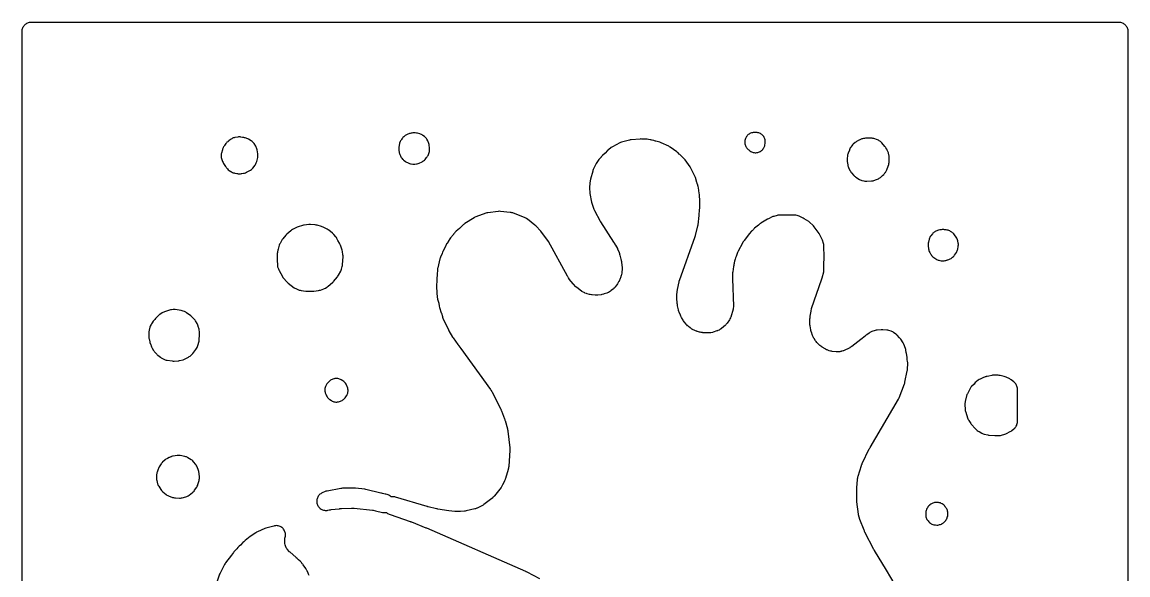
# Model space of a CAD drawing. Header units: millimetres. Extents: x 0 to 300, y 0 to 300.
# Drawn here: x -0.1 to 300.1, y 150 to 300.1 of the extents above; entities that cross this region are included whole.
import ezdxf

# ---------------------------------------------------------------- set-up
doc = ezdxf.new("R2010")
doc.units = ezdxf.units.MM
doc.layers.add('CUT', color=7, linetype='CONTINUOUS')

msp = doc.modelspace()

# ---------------------------------------------------------------- linework, layer by layer
at = {"layer": 'CUT'}
for points in [[(-0.15, 2.927), (-0.15, 297), (-0.15, 297.5886), (-0.135, 297.8947), (-0.099, 298.1371), (-0.0395, 298.3748), (0.0431, 298.6056), (0.1479, 298.8271), (0.2738, 299.0373), (0.4198, 299.2341), (0.5844, 299.4156), (0.7659, 299.5802), (0.9627, 299.7262), (1.1729, 299.8521), (1.3944, 299.9569), (1.6252, 300.0395), (1.8629, 300.099), (2.1053, 300.135), (2.4114, 300.15), (297.5872, 300.15), (297.8933, 300.135), (298.1357, 300.099), (298.3734, 300.0395), (298.6041, 299.9569), (298.8256, 299.8521), (299.0358, 299.7262), (299.2326, 299.5802), (299.4142, 299.4156), (299.5787, 299.2341), (299.7247, 299.0373), (299.8507, 298.8271), (299.9554, 298.6056), (300.038, 298.3748), (300.0975, 298.1371), (300.1335, 297.8947), (300.1485, 297.5886), (300.1485, 297.0131), (300.1485, 2.4114)], [(236.9623, 147.3333), (234.5848, 151.244), (231.3427, 156.6633), (231.2868, 156.7599), (231.2498, 156.8262), (231.1968, 156.9245), (228.7445, 161.6394), (228.6562, 161.821), (228.5995, 161.9459), (228.5211, 162.132), (227.3772, 165.0648), (226.9779, 166.3503), (226.9693, 166.3802), (226.957, 166.4665), (226.5483, 169.8207), (226.5277, 170.047), (226.5183, 170.201), (226.5114, 170.4282), (226.5114, 173.1881), (226.5152, 173.3556), (226.5203, 173.4694), (226.5315, 173.6366), (226.7386, 175.9479), (226.7612, 176.1421), (226.7661, 176.1766), (226.8413, 176.5601), (226.8498, 176.5939), (226.9023, 176.7822), (227.7952, 179.6902), (227.8397, 179.8259), (227.8481, 179.85), (227.9525, 180.1159), (227.9627, 180.1393), (228.0224, 180.2691), (229.9228, 184.2002), (229.9916, 184.3355), (230.0402, 184.4264), (230.1144, 184.5588), (237.8439, 197.7136), (237.9439, 197.9018), (238.0276, 198.0978), (239.477, 201.9403), (239.5371, 202.1201), (239.5835, 202.304), (240.2483, 205.4394), (240.2829, 205.6437), (240.3004, 205.8501), (240.3677, 207.409), (240.3661, 207.6564), (240.3401, 207.9024), (240.2377, 208.5584), (240.2377, 208.7063), (240.2279, 208.9281), (240.1985, 209.1481), (240.0136, 210.1792), (239.9681, 210.3835), (239.9377, 210.4804), (239.8597, 210.9802), (239.8013, 211.2534), (239.7127, 211.5184), (239.2668, 212.64), (239.1801, 212.8336), (239.0774, 213.0192), (238.4863, 213.9873), (238.3361, 214.2061), (238.1635, 214.4079), (237.5319, 215.0716), (237.3364, 215.2561), (237.1222, 215.4185), (236.4615, 215.8656), (236.273, 215.9813), (236.0751, 216.08), (235.8692, 216.1607), (235.2332, 216.3782), (234.9483, 216.4571), (234.6561, 216.5019), (233.6372, 216.5968), (233.4099, 216.6076), (233.1826, 216.5976), (232.0865, 216.4996), (231.8147, 216.4601), (231.549, 216.3911), (230.6449, 216.1025), (230.4397, 216.0269), (230.2419, 215.9337), (230.053, 215.8236), (229.8745, 215.6974), (229.2139, 215.1859), (229.0783, 215.106), (228.9173, 215.0028), (228.7647, 214.8876), (227.5981, 213.9345), (225.1987, 212.0763), (225.0344, 211.956), (225.0045, 211.9353), (224.6575, 211.7224), (224.6255, 211.7051), (224.4438, 211.6131), (223.0977, 210.9766), (222.8869, 210.8847), (222.849, 210.8695), (222.4128, 210.7254), (222.3732, 210.715), (222.1493, 210.6633), (222.082, 210.6499), (221.8946, 210.6175), (221.861, 210.6125), (221.8097, 210.6077), (221.1735, 210.5902), (221.1535, 210.5896), (221.1527, 210.5896), (221.0805, 210.5876), (220.9405, 210.5992), (219.8313, 210.7192), (219.6702, 210.7402), (219.6414, 210.7445), (219.3483, 210.8023), (219.0612, 210.8852), (219.0336, 210.8944), (218.8808, 210.9496), (218.5062, 211.0939), (218.367, 211.1508), (218.3423, 211.1614), (218.0714, 211.2916), (218.0476, 211.3043), (217.9163, 211.3774), (217.1581, 211.8198), (217.0216, 211.9034), (216.9975, 211.9189), (216.7569, 212.0883), (216.5316, 212.2777), (216.5104, 212.2971), (216.3947, 212.4077), (215.87, 212.9313), (215.7318, 213.0768), (215.7079, 213.1035), (215.4558, 213.4156), (215.4348, 213.4446), (215.3216, 213.6104), (214.9207, 214.2326), (214.8104, 214.4152), (214.7916, 214.4482), (214.6029, 214.8306), (214.5881, 214.8656), (214.5103, 215.0642), (214.2073, 215.908), (214.1555, 216.0627), (214.1469, 216.0906), (214.0637, 216.4061), (214.0575, 216.4346), (214.0263, 216.5948), (213.848, 217.6299), (213.8224, 217.8019), (213.8186, 217.8328), (213.7915, 218.1795), (213.7905, 218.2106), (213.7891, 218.3845), (213.8064, 219.5422), (213.8203, 219.814), (213.8364, 219.998), (213.8701, 220.2681), (214.0946, 221.6582), (214.1237, 221.8167), (214.1295, 221.8449), (214.208, 222.1573), (214.2162, 222.1849), (214.2654, 222.3383), (217.0662, 230.4622), (217.1275, 230.6685), (217.5367, 232.2987), (217.5789, 232.5027), (217.6041, 232.7094), (217.6119, 232.9176), (217.6108, 233.1817), (217.62, 233.3531), (217.6725, 237.24), (217.6562, 237.5611), (217.5904, 238.1295), (217.5858, 239.2424), (217.5721, 239.4939), (217.5331, 239.7428), (217.4693, 239.9865), (217.1819, 240.8948), (217.1159, 241.0782), (217.0358, 241.2559), (216.4669, 242.3969), (216.3775, 242.5607), (216.2761, 242.7173), (214.996, 244.542), (214.8141, 244.7715), (214.6066, 244.9781), (213.7454, 245.7406), (213.4573, 245.9605), (212.2701, 246.7376), (211.9717, 246.905), (210.9195, 247.4037), (210.648, 247.5134), (210.3656, 247.5906), (209.9786, 247.6723), (209.7203, 247.7129), (209.4591, 247.7263), (205.5495, 247.7221), (205.3239, 247.7117), (205.1001, 247.6809), (204.88, 247.63), (203.9581, 247.3727), (203.7615, 247.309), (203.5709, 247.2292), (202.5122, 246.7339), (202.2666, 246.6019), (200.4939, 245.5171), (200.4107, 245.467), (200.4025, 245.4611), (200.349, 245.4284), (200.182, 245.3168), (200.0245, 245.1921), (199.7903, 244.9908), (198.7689, 244.1496), (198.5574, 243.954), (198.4315, 243.8232), (198.3487, 243.752), (198.1766, 243.5893), (198.0206, 243.4111), (197.9544, 243.3277), (197.3192, 242.6682), (197.1014, 242.4088), (195.9446, 240.8255), (195.8557, 240.6863), (195.7389, 240.5394), (195.6025, 240.3502), (195.4843, 240.149), (194.306, 237.9115), (194.226, 237.7449), (194.1585, 237.5728), (193.8705, 236.7504), (193.7505, 236.4799), (193.6796, 236.302), (193.6225, 236.1192), (193.5309, 235.7805), (193.3482, 235.2587), (193.2835, 235.0436), (193.2385, 234.8235), (193.1913, 234.5256), (193.1687, 234.4422), (193.1203, 234.2256), (193.0913, 234.0056), (193.0699, 233.7589), (192.8439, 232.3322), (192.8147, 232.0277), (192.7643, 230.5733), (192.7634, 230.5414), (192.7632, 230.5357), (192.7639, 230.4014), (192.9996, 223.0019), (193.0008, 222.8073), (193.0001, 222.7725), (192.9743, 222.4156), (192.9117, 222.0632), (192.9038, 222.0293), (192.855, 221.8408), (192.4317, 220.3675), (192.3741, 220.185), (192.3631, 220.1527), (192.2321, 219.8264), (192.0685, 219.5152), (192.0511, 219.4858), (191.9494, 219.3238), (191.3176, 218.3717), (191.1976, 218.2014), (191.1754, 218.1716), (191.0897, 218.0694), (190.9708, 217.9548), (190.9527, 217.9374), (190.7882, 217.7789), (190.4305, 217.4343), (189.6591, 216.8461), (189.4866, 216.7221), (189.4552, 216.7009), (189.1199, 216.5008), (188.7642, 216.3399), (188.7289, 216.3263), (188.5285, 216.2554), (187.5367, 215.9362), (187.3355, 215.8776), (187.2994, 215.8682), (186.9221, 215.7919), (186.5386, 215.7581), (186.5013, 215.7569), (186.2918, 215.7561), (184.7496, 215.7929), (184.5889, 215.8002), (184.5602, 215.8021), (184.2662, 215.8345), (183.976, 215.892), (183.948, 215.8988), (183.7926, 215.9402), (183.2585, 216.0945), (183.0842, 216.1495), (183.0533, 216.1601), (182.7139, 216.2952), (182.6842, 216.3088), (182.5198, 216.3886), (181.9411, 216.6871), (181.7823, 216.774), (181.7543, 216.7902), (181.4501, 216.9864), (181.4238, 217.0052), (181.2792, 217.1141), (180.7817, 217.5078), (180.6642, 217.6058), (180.5833, 217.6779), (180.3337, 217.9208), (180.3104, 217.946), (180.1835, 218.09), (179.7494, 218.6089), (179.6486, 218.7349), (179.631, 218.7578), (179.4461, 219.022), (179.4306, 219.0463), (179.3469, 219.1842), (178.9335, 219.8986), (178.8062, 220.1381), (178.7258, 220.3037), (178.6162, 220.5518), (178.2846, 221.3827), (178.2292, 221.5302), (178.2199, 221.5568), (178.1281, 221.8581), (178.121, 221.8854), (178.0847, 222.0387), (177.8695, 223.0396), (177.8246, 223.2893), (177.7999, 223.4596), (177.772, 223.7117), (177.6571, 225.2111), (177.6555, 225.4201), (177.6551, 225.4618), (177.6545, 225.5328), (177.6505, 226.03), (177.6617, 226.15), (177.828, 227.5637), (178.2542, 229.5907), (178.2943, 229.7324), (178.3282, 229.8424), (178.3817, 230.0032), (182.6454, 241.9121), (182.7182, 242.153), (183.3751, 244.8014), (183.4295, 245.0948), (183.7452, 247.6338), (183.763, 247.8606), (183.7994, 248.9751), (183.8654, 249.8235), (183.8723, 250.0723), (183.8574, 250.7502), (183.8735, 251.2411), (183.8744, 251.2756), (183.8745, 251.2819), (183.873, 251.4268), (183.798, 253.3451), (183.7643, 253.6683), (183.5061, 255.1797), (183.4369, 255.4756), (183.2451, 256.1163), (183.2173, 256.233), (183.1577, 256.4418), (183.1114, 256.5632), (182.7033, 257.9266), (182.6326, 258.1306), (182.5445, 258.3277), (181.4713, 260.4745), (181.3755, 260.6485), (181.2661, 260.8144), (179.9013, 262.7159), (179.7699, 262.8834), (179.6248, 263.0391), (178.9554, 263.6985), (178.4974, 264.1647), (178.3249, 264.3196), (178.0081, 264.6317), (177.8541, 264.7713), (177.689, 264.8976), (175.8328, 266.1993), (175.6519, 266.3149), (175.4617, 266.4145), (173.4333, 267.3689), (173.2236, 267.4562), (173.0068, 267.5241), (171.935, 267.8069), (171.8323, 267.8478), (171.6156, 267.9227), (171.393, 267.9775), (170.9732, 268.0607), (170.8237, 268.1001), (170.6235, 268.1442), (170.4204, 268.1718), (170.404, 268.1734), (169.9337, 268.2665), (169.5971, 268.3096), (168.1171, 268.398), (167.9204, 268.402), (167.884, 268.3999), (167.6839, 268.393), (165.2535, 268.2049), (165.0098, 268.1739), (164.7704, 268.1192), (162.6446, 267.5221), (162.394, 267.4372), (162.1538, 267.3262), (160.2033, 266.2968), (160.026, 266.1937), (159.8577, 266.0764), (159.0758, 265.4823), (158.8117, 265.2505), (158.1635, 264.5958), (157.4382, 263.9202), (157.251, 263.7259), (157.0858, 263.5126), (157.0734, 263.4946), (156.794, 263.2123), (156.6278, 263.0268), (156.4809, 262.8257), (155.7495, 261.7119), (155.5729, 261.3948), (154.9565, 260.0708), (154.8761, 259.8772), (154.8121, 259.6776), (154.214, 257.4994), (154.1687, 257.304), (154.1392, 257.1057), (153.9564, 255.4112), (153.9422, 255.1792), (153.9496, 254.9468), (154.0325, 253.8945), (154.0701, 253.6167), (154.5247, 251.2628), (154.6141, 250.9273), (155.1502, 249.3609), (155.2198, 249.1805), (155.3033, 249.006), (156.8436, 246.0799), (156.9441, 245.9062), (160.4692, 240.3439), (160.695, 239.9699), (160.7354, 239.9029), (160.957, 239.536), (161.496, 238.6432), (161.5351, 238.5553), (161.9629, 237.5363), (162.0566, 237.2891), (162.1142, 237.1192), (162.1903, 236.8659), (162.4733, 235.7866), (162.5292, 235.5397), (162.5615, 235.3711), (162.6006, 235.121), (162.7486, 233.9082), (162.7659, 233.7309), (162.7683, 233.6991), (162.7777, 233.343), (162.777, 233.3112), (162.769, 233.1332), (162.7033, 232.1767), (162.6849, 231.9834), (162.6808, 231.949), (162.6143, 231.5666), (162.6066, 231.5328), (162.5585, 231.3447), (162.3843, 230.729), (162.3077, 230.5464), (161.9583, 229.7715), (161.8731, 229.5949), (161.857, 229.5637), (161.6594, 229.225), (161.6402, 229.1958), (161.5283, 229.0346), (161.0544, 228.3885), (160.9205, 228.2167), (160.8958, 228.1868), (160.5994, 227.8681), (160.5713, 227.8412), (160.4097, 227.6952), (159.8611, 227.2279), (159.7104, 227.1061), (159.683, 227.0851), (159.3639, 226.8657), (159.3548, 226.8602), (159.1077, 226.7249), (158.8305, 226.6034), (158.803, 226.5927), (158.6482, 226.5367), (157.9642, 226.3061), (157.766, 226.2453), (157.7304, 226.2354), (157.3255, 226.1471), (157.289, 226.1413), (157.0835, 226.114), (156.202, 226.0219), (156.0303, 226.008), (155.9996, 226.0062), (155.6553, 226.002), (155.6246, 226.003), (155.4526, 226.0128), (154.6389, 226.0777), (154.4852, 226.0931), (154.4577, 226.0965), (154.1529, 226.1463), (154.1258, 226.1519), (153.9752, 226.1862), (153.3259, 226.3481), (153.1269, 226.4036), (153.0917, 226.4145), (152.7044, 226.5579), (152.6706, 226.5726), (152.4834, 226.6601), (152.065, 226.8699), (152.0596, 226.8735), (151.8822, 226.9992), (150.3658, 228.141), (150.2627, 228.2222), (150.2094, 228.2745), (149.585, 228.9307), (149.5045, 229.0334), (148.9861, 229.6944), (148.8936, 229.8123), (148.5431, 230.2593), (148.2616, 230.6496), (148.132, 230.8415), (148.0481, 230.9745), (147.9305, 231.1741), (142.8087, 240.5228), (142.6324, 240.7998), (140.9347, 243.1153), (140.7171, 243.3736), (139.3606, 244.7786), (139.1132, 245.0028), (137.0934, 246.6008), (136.8972, 246.7412), (136.6885, 246.862), (136.469, 246.9621), (133.1079, 248.3038), (132.8884, 248.3798), (132.6628, 248.4351), (132.433, 248.4692), (129.7294, 248.7431), (129.4354, 248.7554), (129.142, 248.7332), (126.3285, 248.3521), (126.0665, 248.3023), (125.8114, 248.2248), (123.0764, 247.2326), (122.8349, 247.1303), (122.6054, 247.0033), (120.0912, 245.434), (119.8878, 245.2926), (119.6994, 245.1318), (118.6061, 244.1005), (117.7098, 243.323), (117.5456, 243.1668), (117.3961, 242.9965), (117.2365, 242.797), (117.1878, 242.7464), (117.037, 242.5554), (116.9856, 242.4834), (116.233, 241.5429), (116.051, 241.2833), (115.5906, 240.5288), (115.5148, 240.4226), (115.2799, 240.1059), (115.1549, 239.9205), (115.1497, 239.9111), (115.1277, 239.8803), (114.9971, 239.6772), (114.8867, 239.4626), (114.5371, 238.6934), (114.133, 237.876), (114.0339, 237.6476), (113.9012, 237.2945), (113.4358, 236.2709), (113.3469, 236.0473), (113.2799, 235.8162), (112.7144, 233.4449), (112.6741, 233.237), (112.6515, 233.0263), (112.547, 231.4112), (112.4575, 230.5685), (112.4445, 230.3767), (112.4464, 230.1844), (112.4554, 229.9955), (112.3613, 228.5401), (112.3643, 228.1768), (112.5926, 225.3594), (112.6223, 225.1276), (112.6736, 224.8996), (112.9765, 223.7961), (113.1217, 222.9702), (113.2077, 222.6262), (113.6856, 221.1642), (113.7308, 221.0481), (113.9759, 220.1549), (114.0378, 219.9609), (114.1153, 219.7725), (115.607, 216.5273), (115.7343, 216.2861), (116.7463, 214.5978), (116.8676, 214.4143), (118.2069, 212.5697), (118.3451, 212.3546), (118.3653, 212.3237), (118.3689, 212.3182), (118.4589, 212.1914), (119.0068, 211.468), (127.0922, 200.3319), (127.1779, 200.2088), (127.1928, 200.1864), (127.3491, 199.9303), (127.3622, 199.9068), (127.4326, 199.7743), (129.8498, 194.991), (129.9326, 194.8162), (129.9857, 194.696), (130.0593, 194.5172), (130.8865, 192.3508), (130.946, 192.1832), (130.9837, 192.0685), (131.0352, 191.8983), (131.6509, 189.6728), (131.6885, 189.5255), (131.6946, 189.499), (131.7517, 189.2004), (131.7557, 189.1735), (131.7751, 189.0227), (132.2676, 184.4691), (132.2816, 184.3071), (132.2835, 184.2781), (132.2903, 183.9531), (132.2896, 183.924), (132.2825, 183.7616), (132.0053, 179.5492), (131.9857, 179.3409), (131.9812, 179.3039), (131.9251, 178.9909), (131.9109, 178.9229), (131.9013, 178.877), (131.8965, 178.8541), (131.8901, 178.8233), (131.8448, 178.6538), (131.1135, 176.1933), (131.0497, 176.0254), (131.0208, 175.9493), (130.999, 175.892), (130.8585, 175.5224), (130.8494, 175.5027), (130.3416, 174.4656), (130.2548, 174.299), (130.2385, 174.2696), (130.0405, 173.9506), (130.0215, 173.923), (129.9107, 173.7713), (128.1302, 171.4566), (128.0284, 171.33), (128.0097, 171.3077), (127.8078, 171.0877), (127.5877, 170.8859), (127.5654, 170.8672), (127.4388, 170.7655), (125.2397, 169.0756), (125.0792, 168.9589), (125.05, 168.9388), (124.7116, 168.7317), (124.6805, 168.7148), (124.5035, 168.625), (123.6024, 168.1969), (123.4178, 168.1152), (123.3846, 168.1016), (123.0038, 167.9687), (122.9692, 167.9586), (122.774, 167.9077), (120.4142, 167.3596), (120.214, 167.3189), (120.1781, 167.3126), (120.0166, 167.2932), (118.9414, 167.2479), (117.3299, 167.2315), (115.7207, 167.3798), (112.728, 167.8726), (112.5878, 167.8985), (112.4929, 167.9179), (112.3537, 167.949), (110.1274, 168.4921), (110.034, 168.5162), (109.9708, 168.5334), (109.8781, 168.5598), (101.2803, 171.132), (101.0447, 171.1902), (100.8045, 171.2253), (100.5621, 171.2369), (100.3196, 171.225), (100.0795, 171.1896), (100.0686, 171.1869), (99.8975, 171.3424), (99.6981, 171.4904), (99.485, 171.6178), (99.2604, 171.7235), (99.0264, 171.8064), (98.6281, 171.9255), (98.5995, 171.9339), (98.5944, 171.9353), (98.4732, 171.9668), (97.7276, 172.1404), (97.705, 172.1471), (97.4815, 172.203), (97.3121, 172.2371), (93.1799, 173.199), (92.9159, 173.2457), (90.3866, 173.5544), (90.0439, 173.5725), (86.821, 173.5211), (86.6125, 173.5091), (86.4057, 173.4797), (82.6496, 172.7842), (82.376, 172.7174), (82.1117, 172.6202), (81.3615, 172.2955), (81.1403, 172.1865), (80.931, 172.0563), (80.7355, 171.9061), (80.5558, 171.7373), (80.3935, 171.5517), (80.2503, 171.351), (80.1276, 171.1371), (80.0266, 170.9123), (79.9481, 170.6785), (79.8931, 170.4382), (79.8621, 170.1936), (79.8552, 169.9472), (79.8727, 169.7013), (79.9143, 169.4582), (79.9797, 169.2205), (80.0681, 168.9904), (80.1788, 168.7701), (80.3106, 168.5618), (80.4624, 168.3674), (80.6325, 168.189), (80.8193, 168.0282), (81.0212, 167.8865), (81.2359, 167.7655), (81.4616, 167.6662), (81.6959, 167.5896), (81.9367, 167.5364), (82.1815, 167.5072), (82.428, 167.5023), (82.6737, 167.5217), (82.9164, 167.5651), (83.2562, 167.6435), (83.4677, 167.6859), (83.612, 167.7106), (83.8256, 167.7407), (85.996, 167.984), (86.0299, 167.9853), (86.1167, 167.9887), (86.5531, 168.006), (89.2919, 168.1143), (89.4583, 168.1161), (89.6744, 168.1123), (89.821, 168.1054), (90.0365, 168.0891), (95.0449, 167.5647), (95.2072, 167.5426), (95.8171, 167.4248), (97.7429, 166.9764), (97.9871, 166.9322), (98.2346, 166.9124), (98.4828, 166.9172), (98.7293, 166.9467), (98.8051, 166.9635), (98.9289, 166.8456), (99.12, 166.6959), (99.3247, 166.5656), (99.5411, 166.4556), (99.7672, 166.3672), (105.2563, 164.5221), (105.3684, 164.4824), (105.4441, 164.4543), (105.5549, 164.4111), (109.5178, 162.7928), (109.5581, 162.776), (109.5855, 162.7645), (109.6257, 162.7473), (136.5644, 151.007), (136.6853, 150.9517), (136.7668, 150.9127), (136.8857, 150.8531), (140.3314, 149.0509)], [(77.783, 149.8228), (77.7303, 150.0298), (77.6601, 150.2315), (77.5729, 150.4264), (77.2464, 151.0802), (77.1895, 151.22), (77.1019, 151.4116), (76.9985, 151.5951), (76.88, 151.7693), (76.1658, 152.7296), (76.1619, 152.7358), (76.0406, 152.9115), (75.9363, 153.0382), (75.6983, 153.3581), (75.5297, 153.5615), (75.3405, 153.7459), (74.9382, 154.0986), (74.5895, 154.4389), (74.3174, 154.669), (74.14, 154.7984), (72.6121, 156.1381), (72.4756, 156.2865), (71.8646, 156.9891), (71.7411, 157.1388), (71.7197, 157.1661), (71.5973, 157.3404), (71.4572, 157.6266), (71.3521, 157.9055), (71.2739, 158.1931), (71.2183, 158.5151), (71.2144, 158.5466), (71.1967, 158.7234), (71.1767, 158.9866), (71.1667, 159.1915), (71.1659, 159.2281), (71.1785, 159.6049), (71.2275, 159.9454), (71.3063, 160.2511), (71.3567, 160.4966), (71.3822, 160.7459), (71.3826, 160.9965), (71.3579, 161.2459), (71.3084, 161.4915), (71.2345, 161.731), (71.1371, 161.9619), (71.017, 162.1818), (70.8755, 162.3886), (70.714, 162.5803), (70.5341, 162.7547), (70.3377, 162.9103), (70.1267, 163.0455), (69.9032, 163.1589), (69.6695, 163.2493), (69.4279, 163.3158), (69.1808, 163.3579), (68.9308, 163.3749), (68.6804, 163.3669), (68.432, 163.3339), (68.1881, 163.2761), (66.0643, 162.6591), (65.7877, 162.5609), (63.7465, 161.6975), (63.5223, 161.5892), (63.31, 161.4591), (61.5534, 160.2588), (61.3128, 160.0719), (60.4408, 159.305), (60.0511, 159.0008), (59.7925, 158.7682), (59.1355, 158.089), (58.7523, 157.7614), (58.5783, 157.5976), (58.4207, 157.4179), (58.1168, 157.036), (58.0523, 156.9693), (57.8802, 156.7992), (57.7971, 156.7055), (57.5155, 156.4143), (57.3839, 156.2671), (57.2644, 156.11), (56.7548, 155.3821), (55.1034, 153.2503), (54.9717, 153.0631), (54.8576, 152.8647), (53.6281, 150.4794), (53.4877, 150.1516), (52.7483, 148.0152)]]:
    msp.add_lwpolyline(points, dxfattribs=at)
for points in [[(54.4629, 262.0335), (54.4739, 261.9978), (54.5817, 261.7475), (54.716, 261.5105), (55.1096, 260.8968), (55.2337, 260.7205), (55.3725, 260.5556), (55.3897, 260.5384), (55.4661, 260.446), (55.6421, 260.2542), (55.8529, 260.0501), (56.0861, 259.872), (56.5255, 259.5757), (56.7416, 259.4453), (56.9698, 259.3374), (57.2077, 259.253), (57.4529, 259.1931), (57.6208, 259.1609), (57.6979, 259.1374), (58.1246, 259.0278), (58.3295, 258.9842), (58.5372, 258.958), (58.7465, 258.9492), (58.9287, 258.9492), (59.1881, 258.9627), (59.4447, 259.003), (59.4917, 259.0155), (59.9809, 259.0869), (60.2581, 259.1435), (60.527, 259.2311), (60.7844, 259.3485), (61.676, 259.8178), (61.9052, 259.9545), (62.1184, 260.1148), (62.3134, 260.297), (62.4878, 260.4988), (63.1162, 261.3098), (63.2444, 261.4915), (63.356, 261.6838), (63.4501, 261.8853), (63.5259, 262.0944), (63.5828, 262.3093), (63.8242, 263.4185), (63.8638, 263.6534), (63.8807, 263.891), (63.875, 264.1292), (63.8467, 264.3657), (63.6578, 265.4862), (63.6019, 265.738), (63.5203, 265.9828), (63.4139, 266.2178), (63.2839, 266.4406), (62.8297, 267.1339), (62.6752, 267.3448), (62.4995, 267.5385), (62.3046, 267.7127), (62.0925, 267.8656), (61.3521, 268.3426), (61.1416, 268.4642), (60.9204, 268.5647), (60.6904, 268.6433), (60.4539, 268.6991), (60.3818, 268.7125), (60.2368, 268.7524), (60.0288, 268.791), (59.7264, 268.834), (59.2879, 268.9153), (59.0718, 268.9457), (58.8538, 268.9571), (58.6356, 268.9495), (58.419, 268.9229), (57.6213, 268.7892), (57.3991, 268.7415), (57.1822, 268.6738), (56.9723, 268.5867), (56.7712, 268.481), (56.5805, 268.3573), (56.0768, 267.9973), (55.869, 267.8314), (55.8107, 267.7736), (55.6791, 267.6737), (55.4892, 267.5139), (55.316, 267.3361), (55.1613, 267.142), (54.8101, 266.6535), (54.6877, 266.4659), (54.5825, 266.2681), (54.4954, 266.0618), (54.4661, 265.97), (54.4016, 265.8513), (54.3133, 265.6472), (54.2434, 265.4361), (53.995, 264.5554), (53.9422, 264.328), (53.9108, 264.0967), (53.9011, 263.8634), (53.9132, 263.6303), (53.9471, 263.3993), (54.0078, 263.0869), (54.0782, 262.8102), (54.1798, 262.5434), (54.3111, 262.2898)], [(102.2744, 264.6398), (102.3355, 264.4225), (102.416, 264.2115), (102.6007, 263.7864), (102.6997, 263.584), (102.8165, 263.3913), (102.9503, 263.2098), (103.1588, 262.9522), (103.2984, 262.7937), (103.451, 262.6477), (103.6153, 262.515), (103.9255, 262.2855), (104.0994, 262.1679), (104.2826, 262.0652), (104.4737, 261.9782), (104.8893, 261.8099), (105.0976, 261.736), (105.3116, 261.6809), (105.5297, 261.6448), (105.9395, 261.5956), (106.2404, 261.5778), (106.5412, 261.5962), (106.9105, 261.6414), (107.1714, 261.6875), (107.4259, 261.7608), (107.6712, 261.8607), (108.4521, 262.2281), (108.6817, 262.3511), (108.8973, 262.4973), (109.0965, 262.6652), (109.2771, 262.8529), (109.6941, 263.334), (109.8437, 263.5245), (109.9741, 263.7286), (110.0842, 263.9444), (110.1729, 264.1698), (110.3687, 264.7482), (110.4417, 265.01), (110.4859, 265.2782), (110.5007, 265.5496), (110.4859, 265.8211), (110.3683, 266.8983), (110.3252, 267.1619), (110.2541, 267.4194), (110.156, 267.6679), (110.032, 267.9045), (109.7725, 268.3409), (109.6389, 268.5427), (109.4864, 268.7306), (109.3165, 268.9029), (109.1307, 269.058), (108.7104, 269.3756), (108.5093, 269.5127), (108.2957, 269.6296), (108.0718, 269.7252), (107.8397, 269.7986), (107.1974, 269.9676), (106.9176, 270.0244), (106.6332, 270.0489), (106.3479, 270.0409), (106.2468, 270.0322), (106.2448, 270.0323), (105.9564, 270.0305), (105.6702, 269.9954), (105.5395, 269.9717), (105.4918, 269.9676), (105.2677, 269.9382), (105.0471, 269.8886), (104.832, 269.8193), (104.6239, 269.7309), (104.4247, 269.624), (103.9037, 269.3134), (103.6792, 269.1625), (103.4723, 268.9882), (103.2855, 268.7926), (103.1474, 268.6126), (103.0714, 268.5222), (102.8628, 268.2407), (102.7468, 268.0699), (102.6452, 267.8902), (102.5589, 267.7026), (102.3747, 267.2546), (102.2979, 267.0409), (102.2409, 266.8212), (102.2041, 266.5971), (102.1514, 266.1511), (102.1354, 265.9393), (102.1375, 265.7269), (102.1486, 265.6103), (102.1479, 265.5796), (102.1708, 265.3078), (102.2331, 264.8618)], [(197.1739, 265.4244), (197.5173, 265.1678), (197.7229, 265.0295), (197.9412, 264.9122), (198.17, 264.8172), (198.407, 264.7452), (198.6501, 264.6971), (198.8967, 264.6732), (199.1444, 264.6739), (199.3909, 264.6991), (199.6336, 264.7485), (199.8703, 264.8218), (200.0986, 264.9181), (200.3162, 265.0365), (200.521, 265.1759), (200.6218, 265.2521), (200.8115, 265.4108), (200.9846, 265.5875), (201.1395, 265.7804), (201.2744, 265.9877), (201.2751, 265.989), (201.3763, 266.1812), (201.4604, 266.3816), (201.5267, 266.5885), (201.5748, 266.8003), (201.648, 267.2025), (201.6799, 267.4435), (201.6881, 267.6864), (201.6728, 267.929), (201.634, 268.1689), (201.572, 268.404), (201.4875, 268.6319), (201.3813, 268.8505), (201.2543, 269.0578), (201.1079, 269.2518), (200.9433, 269.4306), (200.762, 269.5926), (200.566, 269.7362), (200.3568, 269.8601), (200.1367, 269.9632), (199.9076, 270.0443), (199.6717, 270.1028), (199.4312, 270.1382), (199.1884, 270.15), (199.1099, 270.15), (198.6891, 270.15), (198.659, 270.15), (198.4135, 270.1379), (198.1703, 270.1018), (197.9319, 270.0419), (197.7005, 269.9589), (197.4783, 269.8536), (197.2676, 269.727), (197.0704, 269.5804), (196.8885, 269.415), (196.7237, 269.2326), (196.5776, 269.0349), (196.4517, 268.8237), (196.3918, 268.7111), (196.2889, 268.4928), (196.2075, 268.2657), (196.1485, 268.0317), (196.1122, 267.7932), (196.0991, 267.5523), (196.1093, 267.3112), (196.1427, 267.0723), (196.199, 266.8376), (196.2776, 266.6095), (196.3779, 266.39), (196.4988, 266.1813), (196.57, 266.071), (196.6988, 265.8898), (196.8431, 265.7208), (197.0019, 265.5652)], [(224.0567, 261.3524), (224.1058, 261.1214), (224.1765, 260.896), (224.2682, 260.6783), (224.6745, 259.8281), (224.7846, 259.6228), (224.9133, 259.4287), (225.0595, 259.2474), (225.7161, 258.5068), (225.8826, 258.3362), (226.0646, 258.1822), (226.2605, 258.0462), (227.2238, 257.4433), (227.442, 257.3215), (227.6713, 257.222), (227.9094, 257.146), (228.4522, 257.0021), (228.711, 256.9479), (228.9742, 256.9214), (229.2386, 256.9228), (230.5314, 256.9983), (230.7464, 257.0202), (230.9587, 257.0606), (231.1668, 257.1192), (231.9187, 257.3665), (232.1813, 257.4696), (232.4307, 257.6017), (232.6474, 257.7327), (232.8202, 257.8471), (232.9829, 257.9755), (233.1343, 258.1168), (233.3148, 258.2997), (233.5141, 258.4776), (233.8312, 258.795), (233.9748, 258.9516), (234.043, 259.0399), (234.1638, 259.1731), (234.2909, 259.3391), (234.4036, 259.5152), (234.5901, 259.8354), (234.7078, 260.0637), (234.8015, 260.3028), (235.1846, 261.4511), (235.2556, 261.7091), (235.2986, 261.9732), (235.3132, 262.2404), (235.3133, 262.4419), (235.3163, 262.4756), (235.316, 262.7037), (235.3135, 262.7555), (235.3136, 262.777), (235.3155, 262.8067), (235.3181, 263.2922), (235.3105, 263.5019), (235.3024, 263.5683), (235.3006, 263.6041), (235.2897, 263.6735), (235.2853, 263.7102), (235.2087, 264.1771), (235.162, 264.3987), (235.0955, 264.6152), (235.0096, 264.8248), (234.8585, 265.1504), (234.8543, 265.1635), (234.7647, 265.3997), (234.6516, 265.6256), (234.4577, 265.9688), (234.331, 266.17), (234.1858, 266.3582), (233.3712, 267.3163), (233.1686, 267.5281), (232.9427, 267.7147), (232.8239, 267.8015), (232.6125, 267.9403), (232.3882, 268.0571), (232.1532, 268.1505), (231.1441, 268.4939), (230.9204, 268.5586), (230.6916, 268.6021), (230.4598, 268.6242), (230.2269, 268.6247), (230.0657, 268.6174), (229.4068, 268.6426), (229.1494, 268.6391), (228.8938, 268.6092), (228.6453, 268.5538), (228.5728, 268.5506), (228.3291, 268.5277), (228.0889, 268.481), (227.8543, 268.4112), (227.5481, 268.3033), (227.3342, 268.2168), (227.1293, 268.1108), (226.935, 267.9865), (226.833, 267.9144), (226.4488, 267.6935), (226.2413, 267.5601), (226.0479, 267.4069), (225.5598, 266.9796), (225.3655, 266.7897), (225.1928, 266.5799), (224.9069, 266.1911), (224.7639, 265.9739), (224.6443, 265.7429), (224.5493, 265.5008), (224.5486, 265.4987), (224.5022, 265.3956), (224.1572, 264.518), (224.0885, 264.3188), (224.0367, 264.1145), (224.0024, 263.9065), (223.8902, 262.9884), (223.8727, 262.7527), (223.8775, 262.5164), (223.9046, 262.2816)], [(69.2047, 233.9058), (69.2482, 233.6925), (69.3101, 233.4838), (69.4462, 233.0885), (69.5298, 232.8776), (69.6321, 232.6751), (70.5587, 231.0311), (70.6924, 230.8195), (70.8465, 230.6223), (71.7561, 229.5717), (71.9409, 229.38), (72.1449, 229.209), (73.7521, 228.0019), (73.9514, 227.8668), (74.1626, 227.7515), (74.384, 227.657), (75.1318, 227.3796), (75.3928, 227.2987), (75.6611, 227.2468), (76.8919, 227.0778), (77.2319, 227.0546), (78.1899, 227.0545), (78.2978, 227.0487), (78.5387, 227.0474), (78.6173, 227.0545), (78.7438, 227.0545), (79.0784, 227.077), (80.3682, 227.2511), (80.6121, 227.2965), (80.8503, 227.3658), (81.7633, 227.6813), (82.0071, 227.7802), (82.2391, 227.9042), (82.6452, 228.1494), (82.8241, 228.2682), (82.9921, 228.4019), (84.1486, 229.4065), (84.2949, 229.5441), (84.4296, 229.6931), (85.4602, 230.9295), (85.619, 231.142), (85.7545, 231.3701), (86.3649, 232.5353), (86.4728, 232.7701), (86.5559, 233.0148), (86.7762, 233.7934), (86.8345, 234.0503), (86.8654, 234.312), (87.0019, 236.4146), (87.005, 236.6796), (86.9801, 236.9434), (86.8405, 237.884), (86.767, 238.2192), (86.5199, 239.0634), (86.4321, 239.3135), (86.3183, 239.5529), (86.2407, 239.696), (86.1724, 239.8778), (86.0379, 240.1382), (85.6096, 240.8601), (85.3264, 241.3824), (85.1881, 241.6082), (85.0266, 241.818), (84.4625, 242.476), (84.3104, 242.6382), (84.1445, 242.7863), (83.1528, 243.595), (82.9305, 243.7568), (82.6918, 243.8932), (81.5719, 244.4537), (81.3621, 244.5469), (81.1447, 244.6205), (79.9471, 244.9653), (79.704, 245.0224), (79.4564, 245.0549), (78.2066, 245.1557), (77.9636, 245.1635), (77.7209, 245.1476), (76.4664, 245.0038), (76.2473, 244.9688), (76.0322, 244.9145), (74.7871, 244.5408), (74.5586, 244.4599), (74.3391, 244.3573), (73.2593, 243.7876), (73.0208, 243.6442), (72.7996, 243.4751), (71.7648, 242.5886), (71.6191, 242.4534), (71.4847, 242.3071), (70.6531, 241.3267), (70.5017, 241.129), (70.3707, 240.9172), (69.8908, 240.0473), (69.7716, 239.7998), (69.6801, 239.5407), (69.3648, 238.461), (69.3076, 238.2222), (69.2815, 238.0325), (69.2329, 237.841), (69.178, 237.5563), (69.1564, 237.2672), (69.1436, 236.4932), (69.0883, 235.8641), (69.0788, 235.6667), (69.0849, 235.4693), (69.18, 234.122)], [(245.8893, 239.3527), (246.0037, 238.5322), (246.0521, 238.2803), (246.126, 238.0348), (246.2247, 237.7981), (246.3471, 237.5727), (246.5549, 237.2331), (246.5576, 237.2285), (246.5587, 237.2268), (246.7039, 236.9896), (246.8499, 236.7765), (247.0172, 236.5795), (247.2038, 236.4009), (247.408, 236.2426), (248.0121, 235.8219), (248.2062, 235.6996), (248.4107, 235.5956), (248.6238, 235.5108), (248.8439, 235.4459), (249.0689, 235.4014), (249.407, 235.3505), (249.633, 235.327), (249.7029, 235.3261), (249.7485, 235.3192), (249.998, 235.3067), (250.2475, 235.3191), (250.4945, 235.3563), (250.7366, 235.418), (250.9713, 235.5036), (251.048, 235.5406), (251.2796, 235.591), (251.5016, 235.6501), (251.7172, 235.7294), (251.9247, 235.8281), (252.1222, 235.9455), (252.3081, 236.0805), (252.5625, 236.2837), (252.7627, 236.462), (252.9426, 236.6607), (253.1002, 236.8775), (253.5749, 237.6101), (253.6937, 237.8138), (253.7927, 238.0278), (253.8711, 238.2501), (253.9283, 238.4788), (254.0659, 239.1663), (254.1012, 239.3987), (254.1145, 239.6333), (254.1057, 239.8682), (254.0749, 240.1012), (253.9616, 240.7289), (253.8989, 240.9931), (253.8079, 241.249), (253.6898, 241.4935), (253.5458, 241.7237), (253.0619, 242.4112), (252.9062, 242.6103), (252.7311, 242.7927), (252.5384, 242.9565), (252.3302, 243.1), (251.9923, 243.3085), (251.7719, 243.4296), (251.5405, 243.528), (251.3004, 243.6026), (251.0539, 243.6527), (250.8423, 243.6847), (250.8395, 243.6856), (250.63, 243.7283), (250.3574, 243.7718), (250.1324, 243.7973), (249.9059, 243.8024), (249.6799, 243.7869), (249.458, 243.7616), (249.2412, 243.7271), (249.0655, 243.6832), (248.6882, 243.6156), (248.4603, 243.5637), (248.2383, 243.4908), (248.024, 243.3975), (247.8194, 243.2845), (247.7176, 243.2219), (247.5322, 243.0962), (247.3588, 242.9543), (247.1988, 242.7975), (247.0535, 242.627), (246.6255, 242.0767), (246.4851, 241.8768), (246.3649, 241.6641), (246.266, 241.4406), (246.1894, 241.2086), (245.9559, 240.3646), (245.9004, 240.1155), (245.8707, 239.8621), (245.867, 239.6069)], [(34.4766, 213.644), (34.5013, 213.4513), (34.5731, 213.1648), (34.7884, 212.4806), (34.863, 212.2752), (34.8643, 212.2724), (34.8819, 212.2102), (34.9566, 211.9867), (35.052, 211.7712), (35.1673, 211.5656), (35.5491, 210.9545), (35.6784, 210.7671), (35.8242, 210.5922), (36.4114, 209.9499), (36.5691, 209.7922), (36.7402, 209.6491), (37.434, 209.1198), (37.6275, 208.9861), (37.8327, 208.8711), (38.4833, 208.5459), (38.724, 208.441), (38.9743, 208.362), (39.2315, 208.3096), (40.5969, 208.1055), (40.8737, 208.0797), (41.1516, 208.0849), (42.2241, 208.1645), (42.4231, 208.1873), (42.6195, 208.226), (43.5469, 208.4473), (43.7491, 208.5047), (43.9458, 208.5789), (44.1356, 208.6693), (45.0279, 209.1415), (45.261, 209.2815), (45.4776, 209.4461), (45.8567, 209.7683), (46.0547, 209.9561), (46.231, 210.1643), (47.0651, 211.2659), (47.2315, 211.5156), (47.3668, 211.7834), (47.5748, 212.2646), (47.6888, 212.5878), (47.8658, 213.2256), (47.9216, 213.4759), (47.9514, 213.7306), (48.0547, 215.3077), (48.0584, 215.5632), (48.036, 215.8176), (47.9025, 216.7715), (47.8586, 217.0042), (47.7928, 217.2318), (47.5893, 217.8289), (47.4888, 218.0785), (47.3622, 218.3158), (46.9592, 218.9822), (46.8276, 219.1782), (46.6781, 219.361), (46.0678, 220.0389), (45.8775, 220.2287), (45.6678, 220.3971), (44.5281, 221.2153), (44.3467, 221.3339), (44.1558, 221.4364), (43.9566, 221.522), (43.5501, 221.6762), (43.2934, 221.758), (43.0295, 221.8117), (41.4574, 222.0443), (41.1682, 222.0701), (40.878, 222.0621), (40.4288, 222.0236), (40.1573, 221.9853), (39.8917, 221.9174), (38.5414, 221.4924), (38.3077, 221.4059), (38.0838, 221.2964), (37.8719, 221.1653), (37.2493, 220.7356), (37.0708, 220.6002), (36.9051, 220.4493), (36.0819, 219.6294), (35.8718, 219.3877), (35.7951, 219.3106), (35.6303, 219.128), (35.4842, 218.93), (35.17, 218.4571), (35.1482, 218.428), (35.0168, 218.2347), (34.904, 218.03), (34.6639, 217.5415), (34.5722, 217.3309), (34.5001, 217.1128), (34.4484, 216.8889), (34.291, 216.0287), (34.2603, 215.8043), (34.2501, 215.5781), (34.2502, 214.7911), (34.2608, 214.562), (34.2923, 214.3348), (34.3445, 214.1115)], [(255.9738, 194.8587), (255.9951, 194.6294), (256.0374, 194.4029), (256.1003, 194.1814), (256.6111, 192.655), (256.7017, 192.4234), (256.8148, 192.2019), (256.9494, 191.9928), (256.9635, 191.9731), (256.9822, 191.9294), (257.1226, 191.6835), (257.4851, 191.1244), (257.6207, 190.9352), (257.7732, 190.7595), (258.0121, 190.5089), (258.09, 190.4001), (258.2552, 190.1936), (258.4412, 190.0056), (259.261, 189.2606), (259.4867, 189.0782), (259.7321, 188.9232), (260.4968, 188.5002), (260.6849, 188.4063), (260.8801, 188.3285), (261.0813, 188.2673), (262.0794, 188.0093), (262.2973, 187.9632), (262.5185, 187.9367), (264.0122, 187.8249), (264.3116, 187.8204), (265.238, 187.8623), (265.527, 187.8922), (265.8106, 187.9555), (266.7342, 188.2188), (266.9737, 188.3004), (267.2037, 188.4058), (268.2198, 188.935), (268.423, 189.0534), (268.6143, 189.1904), (269.1757, 189.6337), (269.3579, 189.7925), (269.5239, 189.9682), (269.5463, 189.9942), (269.7011, 190.1944), (269.8348, 190.4092), (269.9462, 190.6365), (270.034, 190.8738), (270.0974, 191.1188), (270.1357, 191.3689), (270.1485, 191.6217), (270.1485, 191.7807), (270.1485, 200.3233), (270.1485, 200.4684), (270.1355, 200.7235), (270.0964, 200.976), (270.0319, 201.2232), (269.9424, 201.4625), (269.8289, 201.6914), (269.6927, 201.9076), (269.5352, 202.1087), (269.3579, 202.2927), (269.1628, 202.4576), (268.4941, 202.9666), (268.2852, 203.1096), (268.0628, 203.2307), (267.0766, 203.7047), (266.8332, 203.8062), (266.5804, 203.8816), (265.4633, 204.1513), (265.2123, 204.1985), (264.9579, 204.2199), (263.8236, 204.2568), (263.6095, 204.2546), (263.3963, 204.2341), (263.1857, 204.1954), (262.3543, 204.0056), (261.8917, 203.9137), (261.6541, 203.8542), (261.5887, 203.8308), (261.4333, 203.7953), (261.1878, 203.7259), (260.9506, 203.6318), (260.7242, 203.514), (260.5418, 203.407), (260.0153, 203.1891), (259.7492, 203.0601), (259.5003, 202.9006), (259.1241, 202.6269), (258.9026, 202.4455), (258.7033, 202.24), (258.3604, 201.8432), (257.682, 201.1365), (257.5319, 200.9651), (257.3981, 200.7808), (257.2815, 200.5851), (256.5506, 199.2197), (256.4559, 199.0224), (256.3787, 198.8175), (256.3198, 198.6067), (255.9646, 197.081), (255.923, 196.8556), (255.9021, 196.6273), (255.9022, 196.3981)], [(82.0639, 200.4095), (82.0561, 200.156), (82.0741, 199.903), (82.1175, 199.6531), (82.1861, 199.4088), (82.2954, 199.0838), (82.3917, 198.8406), (82.5128, 198.6088), (82.6574, 198.3909), (82.7827, 198.2222), (82.9276, 198.0446), (83.0881, 197.881), (83.2629, 197.7328), (83.4506, 197.6013), (83.8669, 197.3371), (84.0839, 197.2141), (84.3122, 197.1133), (84.5493, 197.0358), (84.793, 196.9823), (85.0408, 196.9533), (85.2902, 196.9492), (85.5388, 196.97), (85.7841, 197.0155), (86.0237, 197.0852), (86.2873, 197.1764), (86.5152, 197.2679), (86.733, 197.3814), (86.9386, 197.5158), (87.1301, 197.6696), (87.4232, 197.93), (87.6257, 198.1316), (87.8039, 198.3551), (87.9554, 198.5975), (88.0453, 198.7614), (88.1434, 198.9608), (88.2234, 199.1682), (88.2846, 199.3818), (88.3266, 199.6001), (88.3388, 199.6828), (88.3633, 199.9447), (88.3601, 200.2078), (88.3293, 200.4691), (88.2712, 200.7256), (88.1481, 201.1613), (88.0686, 201.3972), (87.966, 201.6241), (87.8413, 201.8396), (87.6958, 202.0417), (87.6172, 202.1401), (87.4265, 202.3527), (87.2128, 202.5423), (86.9788, 202.7062), (86.5345, 202.981), (86.3073, 203.1057), (86.0685, 203.2063), (85.8205, 203.2815), (85.5661, 203.3307), (85.308, 203.3533), (85.0489, 203.3491), (84.7916, 203.318), (84.5645, 203.2663), (84.5152, 203.2579), (84.275, 203.1918), (84.0426, 203.1022), (83.8202, 202.9898), (83.6102, 202.8559), (83.4145, 202.7017), (83.2351, 202.5288), (83.2308, 202.5242), (83.1135, 202.4264), (82.9352, 202.2623), (82.7737, 202.0818), (82.6303, 201.8864), (82.5066, 201.6781), (82.347, 201.3771), (82.2397, 201.1473), (82.1562, 200.9078), (82.0974, 200.661)], [(36.6552, 174.7666), (36.7313, 174.5281), (36.8308, 174.2984), (36.9529, 174.0799), (37.5106, 173.1887), (37.6739, 172.9579), (37.8621, 172.7471), (38.073, 172.5589), (38.9616, 171.8516), (39.1754, 171.6991), (39.404, 171.5698), (39.6449, 171.4653), (40.7336, 171.0593), (40.9833, 170.9808), (41.24, 170.9289), (41.5006, 170.904), (42.585, 170.8578), (42.8457, 170.8603), (43.1047, 170.8899), (43.3593, 170.9464), (44.3331, 171.2163), (44.5575, 171.2901), (44.7739, 171.3847), (44.9804, 171.4993), (45.1752, 171.633), (46.1224, 172.3508), (46.34, 172.5362), (46.535, 172.7453), (46.7049, 172.9752), (47.2892, 173.8689), (47.4222, 174.098), (47.5302, 174.3398), (47.612, 174.5916), (47.8997, 175.6684), (47.9546, 175.9289), (47.9816, 176.1939), (47.9801, 176.4602), (47.9139, 177.5891), (47.8861, 177.842), (47.8327, 178.0908), (47.7544, 178.3328), (47.383, 179.3073), (47.2785, 179.544), (47.1501, 179.7687), (46.9991, 179.9789), (46.3988, 180.7293), (46.2075, 180.9421), (45.9932, 181.1317), (45.7586, 181.2956), (44.8833, 181.8353), (44.6878, 181.944), (44.4834, 182.0348), (44.2718, 182.1071), (44.0545, 182.1601), (42.8175, 182.4038), (42.6042, 182.4363), (42.389, 182.4503), (42.1733, 182.4457), (41.9588, 182.4226), (40.9067, 182.2627), (40.6792, 182.2173), (40.4568, 182.1509), (40.2965, 182.0864), (40.2809, 182.082), (40.0608, 181.9979), (39.8496, 181.8935), (39.7604, 181.844), (39.3316, 181.6477), (39.1093, 181.5322), (38.8998, 181.395), (38.705, 181.2376), (38.0177, 180.6226), (37.8677, 180.4766), (37.7304, 180.3185), (37.6068, 180.1496), (37.065, 179.3397), (36.9472, 179.1448), (36.8476, 178.9401), (36.767, 178.7271), (36.4989, 177.9079), (36.4371, 177.6846), (36.3963, 177.4565), (36.3767, 177.2257), (36.3441, 176.3697), (36.3469, 176.1225), (36.3741, 175.8768), (36.4255, 175.6349)], [(247.6647, 163.5736), (247.9169, 163.5536), (248.2448, 163.5443), (248.5084, 163.5507), (248.7698, 163.5848), (249.0262, 163.6463), (249.1197, 163.6795), (249.2822, 163.7293), (249.5048, 163.8219), (249.7175, 163.9356), (249.7586, 163.963), (249.8828, 164.037), (250.0766, 164.1797), (250.2559, 164.3404), (250.349, 164.4322), (250.4444, 164.5355), (250.5233, 164.6138), (250.6818, 164.8061), (250.8204, 165.0133), (250.9376, 165.2332), (251.0324, 165.4637), (251.1037, 165.7025), (251.1084, 165.7266), (251.14, 165.8068), (251.2077, 166.0466), (251.2512, 166.292), (251.27, 166.5405), (251.2641, 166.7896), (251.2333, 167.0369), (251.1781, 167.2799), (251.1161, 167.5011), (251.0422, 167.724), (250.9477, 167.9389), (250.8335, 168.1441), (250.7005, 168.3376), (250.5541, 168.5127), (250.5151, 168.5724), (250.3608, 168.7642), (250.3157, 168.8149), (250.1382, 168.9953), (249.9434, 169.1568), (249.7332, 169.2978), (249.7282, 169.3008), (249.479, 169.4317), (249.2168, 169.5338), (249.0936, 169.5664), (248.9405, 169.6163), (248.6905, 169.6703), (248.4363, 169.6985), (248.1805, 169.7006), (247.9259, 169.6765), (247.675, 169.6265), (247.427, 169.5638), (247.2051, 169.4965), (246.9904, 169.409), (246.7847, 169.302), (246.5898, 169.1763), (246.4073, 169.0332), (246.239, 168.8737), (246.0115, 168.6374), (245.8454, 168.4463), (245.6995, 168.2394), (245.5752, 168.0188), (245.4739, 167.7868), (245.4357, 167.6855), (245.3638, 167.4645), (245.3127, 167.2377), (245.2829, 167.0071), (245.2443, 166.5364), (245.2364, 166.2825), (245.2543, 166.0291), (245.2978, 165.7789), (245.3665, 165.5343), (245.4596, 165.298), (245.5762, 165.0724), (245.7152, 164.8598), (245.875, 164.6623), (246.1236, 164.3852), (246.3026, 164.205), (246.499, 164.0439), (246.7107, 163.9035), (246.7141, 163.9015), (246.9381, 163.7837), (247.1728, 163.6892), (247.4158, 163.6189)]]:
    msp.add_lwpolyline(points, close=True, dxfattribs=at)

doc.saveas('drawing.dxf')
